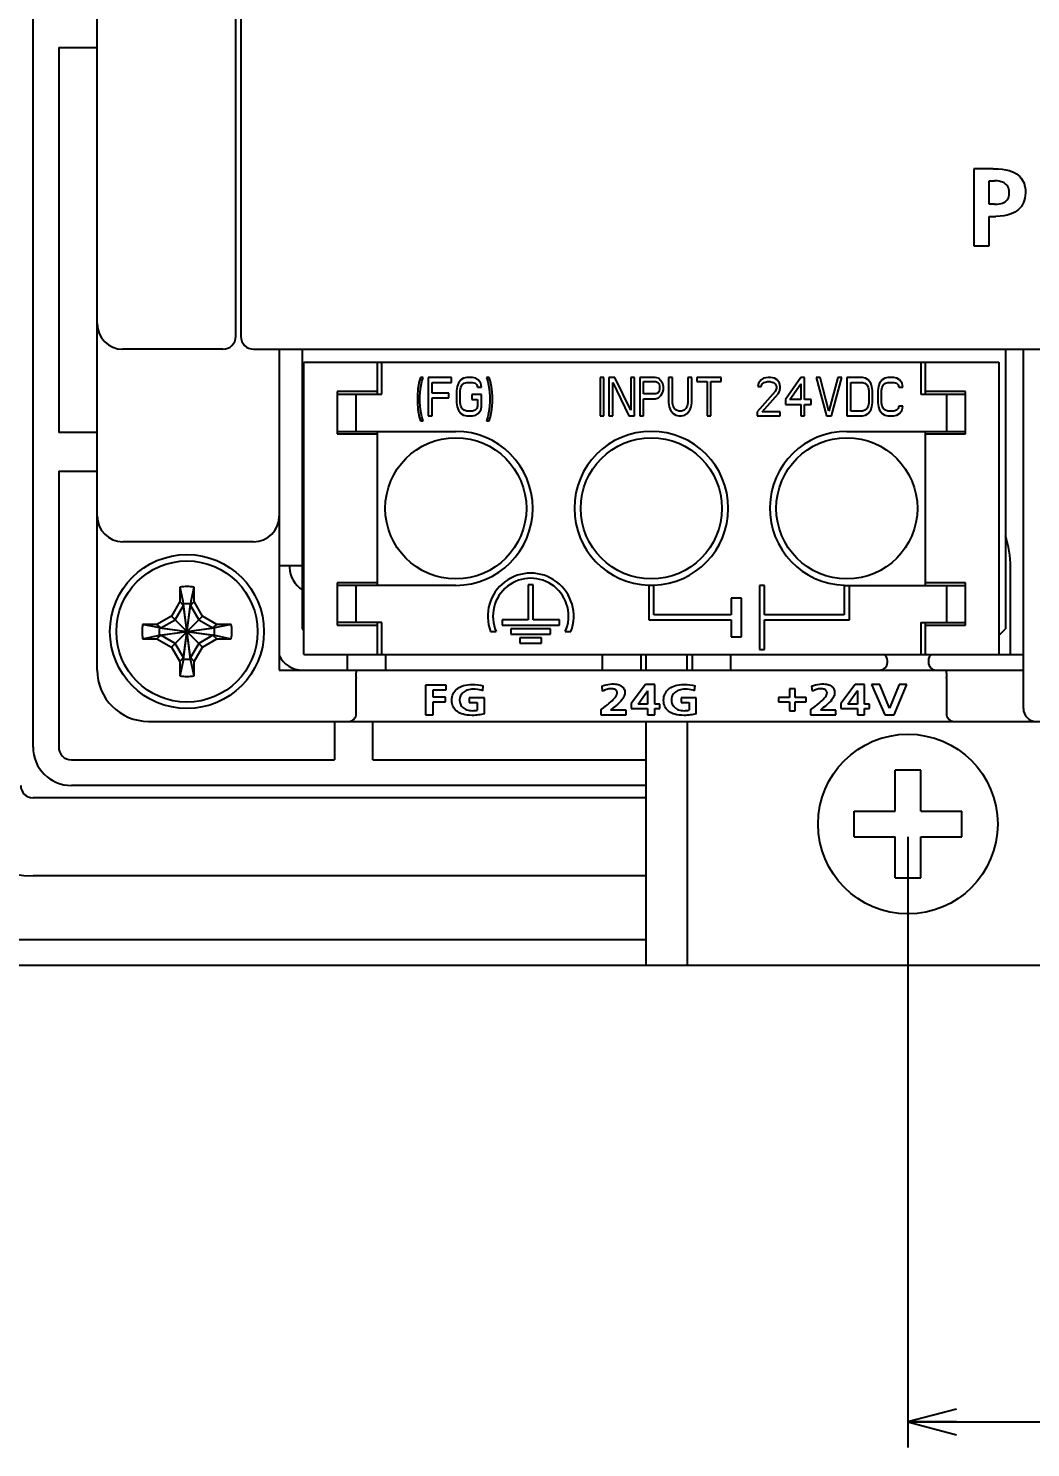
# Model space of a CAD drawing. Extents: x 0 to 563, y 0 to 379.
# Drawn here: x 401.2 to 440.3, y 95.8 to 151.1 of the extents above; entities that cross this region are included whole.
import ezdxf
from ezdxf.enums import TextEntityAlignment as Align

# ---------------------------------------------------------------- set-up
doc = ezdxf.new("R2010")
doc.units = 0
doc.header["$LTSCALE"] = 32.67
doc.layers.get('0').update_dxf_attribs({"linetype": 'CONTINUOUS'})
doc.layers.add('AXIS', color=7, linetype='CONTINUOUS')
doc.layers.add('DIM', color=7, linetype='CONTINUOUS')
doc.styles.get("Standard").update_dxf_attribs({"font": 'txt', "width": 0.8})
doc.dimstyles.get("Standard").update_dxf_attribs({"dimtxt": 2.5, "dimasz": 2.5, "dimexe": 1.25, "dimexo": 0.625, "dimtad": 1, "dimcen": 2.5, "dimazin": 3, "dimtfac": 1, "dimtmove": 0, "dimatfit": 3})

# ---------------------------------------------------------------- blocks, each defined once
blk = doc.blocks.new('_OPEN')
at = {"color": 0, "linetype": 'BYBLOCK'}
for p, q in [((0, 0), (-1, 0.263)), ((-1, -0.263), (0, 0)), ((-1, 0), (0, 0))]:
    blk.add_line(p, q, dxfattribs=at)
blk = doc.blocks.new('*D9')
at = {"layer": 'DIM', "color": 2, "linetype": 'CONTINUOUS'}
for p, q in [((435.518, 119.573), (435.518, 97.777)), ((524.318, 119.573), (524.318, 97.777)), ((435.518, 97.777), (435.518, 95.777)), ((524.318, 97.777), (524.318, 95.777)), ((435.518, 96.777), (479.918, 96.777)), ((524.318, 96.777), (479.918, 96.777))]:
    blk.add_line(p, q, dxfattribs=at)
at = {"layer": 'DIM', "color": 2, "linetype": 'CONTINUOUS', "xscale": 1.9, "yscale": 1.9, "zscale": 1.9, "rotation": 180}
blk.add_blockref('_OPEN', (435.518, 96.777), dxfattribs=at)
at = {"layer": 'DIM', "color": 2, "linetype": 'CONTINUOUS', "xscale": 1.9, "yscale": 1.9, "zscale": 1.9}
blk.add_blockref('_OPEN', (524.318, 96.777), dxfattribs=at)
at = {"layer": 'DIM', "color": 2, "linetype": 'CONTINUOUS', "width": 0.8}
blk.add_text('89', height=4, dxfattribs=at).set_placement((479.918, 97.777), align=Align.CENTER)

msp = doc.modelspace()

# ---------------------------------------------------------------- linework, layer by layer
at = {"color": 7, "linetype": 'CONTINUOUS'}
for p, q in [((401.418, 123.073), (401.418, 245.073)), ((403.918, 126.073), (403.918, 242.073)), ((409.518, 237.573), (409.518, 139.073)), ((409.318, 139.073), (409.318, 153.011)), ((402.418, 150.323), (403.918, 150.323)), ((402.418, 150.323), (402.418, 135.323)), ((438.847, 145.607), (438.086, 145.607)), ((438.086, 145.607), (438.086, 142.605)), ((438.847, 145.607), (439.032, 145.602)), ((439.032, 145.602), (439.195, 145.587)), ((439.195, 145.587), (439.338, 145.563)), ((439.338, 145.563), (439.463, 145.531)), ((439.463, 145.531), (439.571, 145.494)), ((439.571, 145.494), (439.665, 145.452)), ((439.665, 145.452), (439.746, 145.405)), ((438.688, 145.134), (438.899, 145.134)), ((438.688, 144.218), (438.688, 145.134)), ((438.995, 145.13), (438.899, 145.134)), ((439.078, 145.118), (438.995, 145.13)), ((439.15, 145.101), (439.078, 145.118)), ((439.212, 145.079), (439.15, 145.101)), ((439.265, 145.053), (439.212, 145.079)), ((439.311, 145.023), (439.265, 145.053)), ((439.35, 144.989), (439.311, 145.023)), ((439.384, 144.951), (439.35, 144.989)), ((439.412, 144.909), (439.384, 144.951)), ((439.435, 144.862), (439.412, 144.909)), ((439.746, 145.405), (439.817, 145.354)), ((439.817, 145.354), (439.877, 145.3)), ((439.877, 145.3), (439.929, 145.242)), ((439.929, 145.242), (439.974, 145.179)), ((439.974, 145.179), (440.012, 145.111)), ((440.012, 145.111), (440.044, 145.037)), ((440.044, 145.037), (440.069, 144.955)), ((440.069, 144.955), (440.087, 144.865)), ((439.31, 144.32), (439.349, 144.351)), ((439.349, 144.351), (439.383, 144.387)), ((439.383, 144.387), (439.411, 144.426)), ((439.411, 144.426), (439.434, 144.47)), ((439.434, 144.47), (439.451, 144.519)), ((439.452, 144.811), (439.435, 144.862)), ((439.451, 144.519), (439.463, 144.573)), ((439.464, 144.754), (439.452, 144.811)), ((439.463, 144.573), (439.47, 144.632)), ((439.47, 144.693), (439.464, 144.754)), ((439.47, 144.632), (439.47, 144.693)), ((440.052, 144.369), (440.021, 144.284)), ((440.076, 144.463), (440.052, 144.369)), ((440.091, 144.564), (440.076, 144.463)), ((440.087, 144.865), (440.096, 144.767)), ((440.098, 144.666), (440.091, 144.564)), ((440.096, 144.767), (440.098, 144.666)), ((438.899, 144.218), (438.688, 144.218)), ((438.899, 144.218), (438.993, 144.222)), ((438.993, 144.222), (439.076, 144.232)), ((439.076, 144.232), (439.148, 144.247)), ((439.148, 144.247), (439.21, 144.267)), ((439.21, 144.267), (439.264, 144.292)), ((439.393, 143.795), (439.263, 143.769)), ((439.264, 144.292), (439.31, 144.32)), ((439.507, 143.829), (439.393, 143.795)), ((439.606, 143.869), (439.507, 143.829)), ((439.692, 143.914), (439.606, 143.869)), ((439.767, 143.963), (439.692, 143.914)), ((439.832, 144.017), (439.767, 143.963)), ((439.89, 144.076), (439.832, 144.017)), ((439.941, 144.14), (439.89, 144.076)), ((439.984, 144.209), (439.941, 144.14)), ((440.021, 144.284), (439.984, 144.209)), ((438.688, 143.745), (438.941, 143.745)), ((438.688, 142.605), (438.688, 143.745)), ((439.113, 143.751), (438.941, 143.745)), ((439.263, 143.769), (439.113, 143.751)), ((438.086, 142.605), (438.688, 142.605)), ((408.818, 138.573), (404.918, 138.573)), ((410.018, 138.573), (475.618, 138.573)), ((411.018, 138.573), (411.018, 126.073)), ((411.918, 127.673), (411.918, 138.573)), ((439.318, 138.573), (439.318, 127.673)), ((440.018, 124.573), (440.018, 138.573)), ((411.978, 138.073), (439.058, 138.073)), ((411.978, 126.673), (411.978, 138.073)), ((414.848, 136.823), (414.848, 138.073)), ((415.018, 136.823), (415.018, 138.073)), ((436.018, 138.073), (436.018, 136.823)), ((436.188, 138.073), (436.188, 136.823)), ((439.058, 138.073), (439.058, 126.673)), ((416.473, 137.314), (416.423, 137.027)), ((416.523, 137.473), (416.473, 137.314)), ((416.623, 137.473), (416.523, 137.473)), ((416.523, 137.027), (416.573, 137.314)), ((416.573, 137.314), (416.623, 137.473)), ((417.723, 137.473), (416.823, 137.473)), ((416.823, 137.473), (416.823, 135.973)), ((416.973, 137.282), (417.723, 137.282)), ((416.973, 136.867), (416.973, 137.282)), ((417.723, 137.282), (417.723, 137.473)), ((417.998, 137.25), (417.948, 137.122)), ((418.098, 137.378), (417.998, 137.25)), ((418.198, 137.442), (418.098, 137.378)), ((418.098, 137.09), (418.148, 137.186)), ((418.148, 137.186), (418.223, 137.25)), ((418.323, 137.473), (418.198, 137.442)), ((418.223, 137.25), (418.323, 137.282)), ((418.548, 137.473), (418.323, 137.473)), ((418.323, 137.282), (418.548, 137.282)), ((418.673, 137.442), (418.548, 137.473)), ((418.548, 137.282), (418.648, 137.25)), ((418.648, 137.25), (418.723, 137.186)), ((418.773, 137.378), (418.673, 137.442)), ((418.723, 137.186), (418.748, 137.09)), ((418.873, 137.25), (418.773, 137.378)), ((418.898, 137.09), (418.873, 137.25)), ((419.198, 137.473), (419.098, 137.473)), ((419.098, 137.473), (419.148, 137.314)), ((419.148, 137.314), (419.198, 137.027)), ((419.248, 137.314), (419.198, 137.473)), ((419.298, 137.027), (419.248, 137.314)), ((423.668, 137.473), (423.518, 137.473)), ((423.518, 137.473), (423.518, 135.973)), ((423.668, 135.973), (423.668, 137.473)), ((424.093, 137.473), (423.868, 137.473)), ((423.868, 137.473), (423.868, 135.973)), ((424.018, 137.282), (424.643, 135.973)), ((424.018, 135.973), (424.018, 137.282)), ((424.718, 136.197), (424.093, 137.473)), ((424.868, 137.473), (424.718, 137.473)), ((424.718, 137.473), (424.718, 136.197)), ((424.868, 135.973), (424.868, 137.473)), ((425.668, 137.473), (425.068, 137.473)), ((425.068, 137.473), (425.068, 135.973)), ((425.218, 137.314), (425.693, 137.314)), ((425.218, 136.835), (425.218, 137.314)), ((425.793, 137.442), (425.668, 137.473)), ((425.693, 137.314), (425.768, 137.282)), ((425.768, 137.282), (425.818, 137.218)), ((425.893, 137.346), (425.793, 137.442)), ((425.818, 137.218), (425.843, 137.122)), ((425.968, 137.218), (425.893, 137.346)), ((425.993, 137.122), (425.968, 137.218)), ((426.343, 137.473), (426.193, 137.473)), ((426.193, 137.473), (426.193, 136.484)), ((426.343, 136.484), (426.343, 137.473)), ((427.093, 137.473), (426.943, 137.473)), ((426.943, 137.473), (426.943, 136.484)), ((427.093, 136.484), (427.093, 137.473)), ((428.243, 137.473), (427.293, 137.473)), ((427.293, 137.473), (427.293, 137.314)), ((427.293, 137.314), (427.693, 137.314)), ((427.693, 137.314), (427.693, 135.973)), ((427.843, 137.314), (428.243, 137.314)), ((427.843, 135.973), (427.843, 137.314)), ((428.243, 137.314), (428.243, 137.473)), ((429.693, 137.25), (429.668, 137.122)), ((429.793, 137.378), (429.693, 137.25)), ((429.893, 137.442), (429.793, 137.378)), ((429.793, 137.122), (429.843, 137.218)), ((429.843, 137.218), (429.918, 137.282)), ((430.068, 137.473), (429.893, 137.442)), ((429.918, 137.282), (430.043, 137.314)), ((430.043, 137.314), (430.143, 137.314)), ((430.168, 137.473), (430.068, 137.473)), ((430.143, 137.314), (430.268, 137.282)), ((430.318, 137.442), (430.168, 137.473)), ((430.268, 137.282), (430.343, 137.218)), ((430.418, 137.378), (430.318, 137.442)), ((430.343, 137.218), (430.393, 137.122)), ((430.518, 137.25), (430.418, 137.378)), ((430.543, 137.122), (430.518, 137.25)), ((431.343, 137.473), (430.743, 136.612)), ((430.918, 136.612), (431.343, 137.218)), ((431.493, 137.473), (431.343, 137.473)), ((431.343, 137.218), (431.343, 136.612)), ((431.493, 136.612), (431.493, 137.473)), ((432.093, 137.473), (431.943, 137.473)), ((431.943, 137.473), (432.343, 135.973)), ((432.443, 136.165), (432.093, 137.473)), ((432.793, 137.473), (432.443, 136.165)), ((432.543, 135.973), (432.943, 137.473)), ((432.943, 137.473), (432.793, 137.473)), ((433.743, 137.473), (433.143, 137.473)), ((433.143, 137.473), (433.143, 135.973)), ((433.293, 137.282), (433.743, 137.282)), ((433.293, 136.165), (433.293, 137.282)), ((433.868, 137.442), (433.743, 137.473)), ((433.743, 137.282), (433.843, 137.25)), ((433.843, 137.25), (433.918, 137.186)), ((433.968, 137.378), (433.868, 137.442)), ((433.918, 137.186), (433.968, 137.09)), ((434.068, 137.25), (433.968, 137.378)), ((434.118, 137.122), (434.068, 137.25)), ((434.418, 137.25), (434.368, 137.122)), ((434.518, 137.378), (434.418, 137.25)), ((434.618, 137.442), (434.518, 137.378)), ((434.518, 137.09), (434.568, 137.186)), ((434.568, 137.186), (434.643, 137.25)), ((434.743, 137.473), (434.618, 137.442)), ((434.643, 137.25), (434.743, 137.282)), ((434.968, 137.473), (434.743, 137.473)), ((434.743, 137.282), (434.968, 137.282)), ((435.093, 137.442), (434.968, 137.473)), ((434.968, 137.282), (435.068, 137.25)), ((435.068, 137.25), (435.143, 137.186)), ((435.193, 137.378), (435.093, 137.442)), ((435.143, 137.186), (435.168, 137.09)), ((435.293, 137.25), (435.193, 137.378)), ((435.318, 137.09), (435.293, 137.25)), ((414.848, 136.923), (413.278, 136.923)), ((413.278, 136.923), (413.278, 135.273)), ((413.278, 136.823), (415.018, 136.823)), ((414.018, 135.373), (414.018, 136.823)), ((416.423, 137.027), (416.398, 136.739)), ((416.398, 136.739), (416.398, 136.516)), ((416.498, 136.739), (416.523, 137.027)), ((416.498, 136.516), (416.498, 136.739)), ((417.623, 136.867), (416.973, 136.867)), ((416.973, 136.676), (417.623, 136.676)), ((416.973, 135.973), (416.973, 136.676)), ((417.623, 136.676), (417.623, 136.867)), ((417.948, 137.122), (417.923, 136.963)), ((417.923, 136.963), (417.923, 136.484)), ((418.073, 136.963), (418.098, 137.09)), ((418.073, 136.484), (418.073, 136.963)), ((418.898, 136.803), (418.523, 136.803)), ((418.523, 136.803), (418.523, 136.612)), ((418.523, 136.612), (418.748, 136.612)), ((418.748, 137.09), (418.898, 137.09)), ((418.748, 136.612), (418.748, 136.356)), ((418.898, 136.324), (418.898, 136.803)), ((419.198, 137.027), (419.223, 136.739)), ((419.223, 136.739), (419.223, 136.516)), ((419.323, 136.739), (419.298, 137.027)), ((419.323, 136.516), (419.323, 136.739)), ((425.693, 136.835), (425.218, 136.835)), ((425.218, 136.644), (425.668, 136.644)), ((425.218, 135.973), (425.218, 136.644)), ((425.668, 136.644), (425.793, 136.676)), ((425.768, 136.867), (425.693, 136.835)), ((425.818, 136.931), (425.768, 136.867)), ((425.793, 136.676), (425.893, 136.771)), ((425.843, 137.027), (425.818, 136.931)), ((425.843, 137.122), (425.843, 137.027)), ((425.893, 136.771), (425.968, 136.899)), ((425.968, 136.899), (425.993, 136.995)), ((425.993, 136.995), (425.993, 137.122)), ((430.343, 136.931), (429.643, 136.133)), ((429.668, 137.122), (429.793, 137.122)), ((429.843, 136.133), (430.468, 136.835)), ((430.393, 137.059), (430.343, 136.931)), ((430.393, 137.122), (430.393, 137.059)), ((430.468, 136.835), (430.518, 136.931)), ((430.518, 136.931), (430.543, 137.059)), ((430.543, 137.059), (430.543, 137.122)), ((430.743, 136.612), (430.743, 136.42)), ((431.343, 136.612), (430.918, 136.612)), ((431.743, 136.612), (431.493, 136.612)), ((431.743, 136.42), (431.743, 136.612)), ((433.968, 137.09), (433.993, 136.963)), ((433.993, 136.963), (433.993, 136.484)), ((434.143, 136.963), (434.118, 137.122)), ((434.143, 136.484), (434.143, 136.963)), ((434.368, 137.122), (434.343, 136.963)), ((434.343, 136.963), (434.343, 136.484)), ((434.493, 136.963), (434.518, 137.09)), ((434.493, 136.484), (434.493, 136.963)), ((435.168, 137.09), (435.318, 137.09)), ((436.018, 136.823), (437.758, 136.823)), ((437.758, 136.923), (436.188, 136.923)), ((437.018, 136.823), (437.018, 135.373)), ((437.758, 135.273), (437.758, 136.923)), ((416.398, 136.516), (416.423, 136.229)), ((416.423, 136.229), (416.473, 135.942)), ((416.523, 136.229), (416.498, 136.516)), ((416.573, 135.942), (416.523, 136.229)), ((417.923, 136.484), (417.948, 136.324)), ((417.948, 136.324), (417.998, 136.197)), ((417.998, 136.197), (418.098, 136.069)), ((418.098, 136.356), (418.073, 136.484)), ((418.148, 136.261), (418.098, 136.356)), ((418.098, 136.069), (418.198, 136.005)), ((418.223, 136.197), (418.148, 136.261)), ((418.323, 136.165), (418.223, 136.197)), ((418.548, 136.165), (418.323, 136.165)), ((418.648, 136.197), (418.548, 136.165)), ((418.723, 136.261), (418.648, 136.197)), ((418.673, 136.005), (418.773, 136.069)), ((418.748, 136.356), (418.723, 136.261)), ((418.773, 136.069), (418.873, 136.197)), ((418.873, 136.197), (418.898, 136.324)), ((419.198, 136.229), (419.148, 135.942)), ((419.223, 136.516), (419.198, 136.229)), ((419.248, 135.942), (419.298, 136.229)), ((419.298, 136.229), (419.323, 136.516)), ((426.193, 136.484), (426.218, 136.324)), ((426.218, 136.324), (426.268, 136.197)), ((426.268, 136.197), (426.368, 136.069)), ((426.368, 136.356), (426.343, 136.484)), ((426.418, 136.261), (426.368, 136.356)), ((426.368, 136.069), (426.468, 136.005)), ((426.493, 136.197), (426.418, 136.261)), ((426.593, 136.165), (426.493, 136.197)), ((426.693, 136.165), (426.593, 136.165)), ((426.793, 136.197), (426.693, 136.165)), ((426.868, 136.261), (426.793, 136.197)), ((426.818, 136.005), (426.918, 136.069)), ((426.918, 136.356), (426.868, 136.261)), ((426.943, 136.484), (426.918, 136.356)), ((426.918, 136.069), (427.018, 136.197)), ((427.018, 136.197), (427.068, 136.324)), ((427.068, 136.324), (427.093, 136.484)), ((429.643, 136.133), (429.643, 135.973)), ((430.543, 136.133), (429.843, 136.133)), ((430.543, 135.973), (430.543, 136.133)), ((430.743, 136.42), (431.343, 136.42)), ((431.343, 136.42), (431.343, 135.973)), ((431.493, 136.42), (431.743, 136.42)), ((431.493, 135.973), (431.493, 136.42)), ((433.743, 136.165), (433.293, 136.165)), ((433.843, 136.197), (433.743, 136.165)), ((433.918, 136.261), (433.843, 136.197)), ((433.868, 136.005), (433.968, 136.069)), ((433.968, 136.356), (433.918, 136.261)), ((433.993, 136.484), (433.968, 136.356)), ((433.968, 136.069), (434.068, 136.197)), ((434.068, 136.197), (434.118, 136.324)), ((434.118, 136.324), (434.143, 136.484)), ((434.343, 136.484), (434.368, 136.324)), ((434.368, 136.324), (434.418, 136.197)), ((434.418, 136.197), (434.518, 136.069)), ((434.518, 136.356), (434.493, 136.484)), ((434.568, 136.261), (434.518, 136.356)), ((434.518, 136.069), (434.618, 136.005)), ((434.643, 136.197), (434.568, 136.261)), ((434.743, 136.165), (434.643, 136.197)), ((434.968, 136.165), (434.743, 136.165)), ((435.068, 136.197), (434.968, 136.165)), ((435.143, 136.261), (435.068, 136.197)), ((435.093, 136.005), (435.193, 136.069)), ((435.168, 136.356), (435.143, 136.261)), ((435.318, 136.356), (435.168, 136.356)), ((435.193, 136.069), (435.293, 136.197)), ((435.293, 136.197), (435.318, 136.356)), ((416.473, 135.942), (416.523, 135.782)), ((416.523, 135.782), (416.623, 135.782)), ((416.623, 135.782), (416.573, 135.942)), ((416.823, 135.973), (416.973, 135.973)), ((418.198, 136.005), (418.323, 135.973)), ((418.323, 135.973), (418.548, 135.973)), ((418.548, 135.973), (418.673, 136.005)), ((419.148, 135.942), (419.098, 135.782)), ((419.098, 135.782), (419.198, 135.782)), ((419.198, 135.782), (419.248, 135.942)), ((423.518, 135.973), (423.668, 135.973)), ((423.868, 135.973), (424.018, 135.973)), ((424.643, 135.973), (424.868, 135.973)), ((425.068, 135.973), (425.218, 135.973)), ((426.468, 136.005), (426.593, 135.973)), ((426.593, 135.973), (426.693, 135.973)), ((426.693, 135.973), (426.818, 136.005)), ((427.693, 135.973), (427.843, 135.973)), ((429.643, 135.973), (430.543, 135.973)), ((431.343, 135.973), (431.493, 135.973)), ((432.343, 135.973), (432.543, 135.973)), ((433.143, 135.973), (433.743, 135.973)), ((433.743, 135.973), (433.868, 136.005)), ((434.618, 136.005), (434.743, 135.973)), ((434.743, 135.973), (434.968, 135.973)), ((434.968, 135.973), (435.093, 136.005)), ((403.918, 135.323), (402.418, 135.323)), ((413.278, 135.373), (417.898, 135.373)), ((413.278, 135.273), (414.848, 135.273)), ((414.848, 129.373), (414.848, 135.373)), ((433.138, 135.373), (437.758, 135.373)), ((436.188, 135.373), (436.188, 129.373)), ((436.188, 135.273), (437.758, 135.273)), ((402.418, 133.823), (403.918, 133.823)), ((402.418, 133.823), (402.418, 123.073)), ((410.018, 131.073), (404.918, 131.073)), ((411.018, 130.143), (411.918, 130.143)), ((411.418, 130.143), (411.418, 130.073)), ((439.518, 126.673), (439.518, 130.073)), ((414.848, 129.473), (413.278, 129.473)), ((413.278, 129.473), (413.278, 127.823)), ((437.758, 129.473), (436.188, 129.473)), ((437.758, 127.823), (437.758, 129.473)), ((407.138, 129.301), (407.278, 128.644)), ((407.138, 129.301), (407.138, 128.741)), ((407.558, 128.644), (407.698, 129.301)), ((407.698, 128.741), (407.698, 129.301)), ((417.898, 129.373), (413.278, 129.373)), ((414.018, 127.923), (414.018, 129.373)), ((425.618, 129.373), (425.418, 129.373)), ((425.418, 129.373), (425.418, 128.023)), ((425.618, 128.223), (425.618, 129.373)), ((429.028, 128.873), (428.628, 128.873)), ((428.628, 128.873), (428.628, 128.223)), ((429.028, 127.373), (429.028, 128.873)), ((429.928, 129.373), (429.728, 129.373)), ((429.728, 129.373), (429.728, 126.873)), ((429.928, 128.223), (429.928, 129.373)), ((433.038, 129.373), (437.758, 129.373)), ((433.038, 129.373), (433.038, 128.223)), ((433.238, 128.023), (433.238, 129.373)), ((437.018, 129.373), (437.018, 127.923)), ((407.138, 128.741), (406.813, 128.178)), ((406.958, 128.034), (407.278, 128.588)), ((407.278, 128.588), (407.138, 128.741)), ((407.558, 126.503), (407.278, 128.644)), ((407.278, 128.588), (407.278, 128.644)), ((407.278, 126.503), (407.558, 128.644)), ((407.558, 126.559), (407.278, 128.588)), ((407.278, 126.559), (407.558, 128.588)), ((407.558, 128.588), (407.698, 128.741)), ((407.558, 128.644), (407.558, 128.588)), ((407.558, 128.588), (407.878, 128.034)), ((408.023, 128.178), (407.698, 128.741)), ((406.25, 127.853), (405.69, 127.853)), ((406.347, 127.713), (405.69, 127.853)), ((406.813, 128.178), (406.25, 127.853)), ((406.403, 127.713), (406.25, 127.853)), ((406.403, 127.713), (406.958, 128.034)), ((406.813, 128.178), (408.023, 126.969)), ((406.813, 126.969), (408.023, 128.178)), ((407.878, 128.034), (408.433, 127.713)), ((408.585, 127.853), (408.023, 128.178)), ((408.433, 127.713), (408.585, 127.853)), ((409.145, 127.853), (408.489, 127.713)), ((409.145, 127.853), (408.585, 127.853)), ((415.018, 127.923), (413.278, 127.923)), ((413.278, 127.823), (414.848, 127.823)), ((414.848, 126.673), (414.848, 127.923)), ((415.018, 126.673), (415.018, 127.923)), ((425.418, 128.023), (428.628, 128.023)), ((428.628, 128.223), (425.618, 128.223)), ((428.628, 128.023), (428.628, 127.373)), ((433.038, 128.223), (429.928, 128.223)), ((429.928, 128.023), (433.238, 128.023)), ((429.928, 126.873), (429.928, 128.023)), ((436.018, 127.923), (437.758, 127.923)), ((436.018, 127.923), (436.018, 126.673)), ((436.188, 127.923), (436.188, 126.673)), ((436.188, 127.823), (437.758, 127.823)), ((405.69, 127.293), (406.347, 127.433)), ((405.69, 127.293), (406.25, 127.293)), ((406.403, 127.433), (406.25, 127.293)), ((406.25, 127.293), (406.813, 126.969)), ((406.347, 127.433), (408.489, 127.713)), ((406.347, 127.713), (406.403, 127.713)), ((406.347, 127.713), (408.489, 127.433)), ((406.403, 127.433), (406.347, 127.433)), ((406.403, 127.433), (408.433, 127.713)), ((406.403, 127.713), (408.433, 127.433)), ((406.958, 127.113), (406.403, 127.433)), ((408.433, 127.433), (407.878, 127.113)), ((408.023, 126.969), (408.585, 127.293)), ((408.433, 127.713), (408.489, 127.713)), ((408.489, 127.433), (408.433, 127.433)), ((408.433, 127.433), (408.585, 127.293)), ((408.489, 127.433), (409.145, 127.293)), ((408.585, 127.293), (409.145, 127.293)), ((411.918, 127.673), (411.978, 127.613)), ((428.628, 127.373), (429.028, 127.373)), ((439.058, 127.413), (439.318, 127.673)), ((406.813, 126.969), (407.138, 126.406)), ((407.278, 126.559), (406.958, 127.113)), ((407.878, 127.113), (407.558, 126.559)), ((407.698, 126.406), (408.023, 126.969)), ((411.978, 126.673), (439.058, 126.673)), ((423.618, 126.073), (423.618, 126.673)), ((425.118, 126.073), (425.118, 126.673)), ((425.318, 126.073), (425.318, 126.673)), ((426.918, 126.073), (426.918, 126.673)), ((427.118, 126.073), (427.118, 126.673)), ((428.618, 126.073), (428.618, 126.673)), ((429.728, 126.873), (429.928, 126.873)), ((439.518, 126.673), (440.018, 126.673)), ((407.278, 126.559), (407.138, 126.406)), ((407.278, 126.503), (407.138, 125.846)), ((407.138, 126.406), (407.138, 125.846)), ((407.278, 126.503), (407.278, 126.559)), ((407.558, 126.559), (407.698, 126.406)), ((407.558, 126.559), (407.558, 126.503)), ((407.698, 125.846), (407.558, 126.503)), ((407.698, 125.846), (407.698, 126.406)), ((434.718, 126.373), (434.718, 126.436)), ((436.318, 126.436), (436.318, 126.373)), ((411.018, 126.073), (440.018, 126.073)), ((414.002, 125.913), (414.001, 125.89)), ((414.001, 125.89), (414.001, 125.866)), ((414.001, 125.866), (414.001, 125.843)), ((414.001, 125.843), (414.003, 125.819)), ((414.004, 125.937), (414.002, 125.913)), ((414.003, 125.819), (414.006, 125.796)), ((414.007, 125.959), (414.004, 125.937)), ((414.006, 125.796), (414.009, 125.774)), ((414.01, 125.981), (414.007, 125.959)), ((414.009, 125.774), (414.012, 125.753)), ((414.013, 126.001), (414.01, 125.981)), ((414.016, 125.714), (414.012, 125.753)), ((414.015, 126.019), (414.013, 126.001)), ((414.017, 126.034), (414.015, 126.019)), ((414.018, 125.673), (414.016, 125.714)), ((414.018, 126.047), (414.017, 126.034)), ((414.018, 126.047), (414.018, 126.073)), ((414.018, 124.373), (414.018, 125.673)), ((423.903, 125.524), (423.982, 125.529)), ((423.982, 125.529), (424.054, 125.53)), ((424.054, 125.53), (424.118, 125.526)), ((424.118, 125.526), (424.174, 125.518)), ((431.997, 125.513), (432.079, 125.524)), ((432.079, 125.524), (432.158, 125.53)), ((432.158, 125.53), (432.23, 125.53)), ((432.23, 125.53), (432.294, 125.526)), ((432.294, 125.526), (432.35, 125.518)), ((437.018, 126.073), (437.018, 126.047)), ((437.018, 126.034), (437.018, 126.047)), ((437.02, 126.019), (437.018, 126.034)), ((437.019, 125.714), (437.018, 125.673)), ((437.018, 125.673), (437.018, 124.373)), ((437.024, 125.753), (437.019, 125.714)), ((437.023, 126.001), (437.02, 126.019)), ((437.026, 125.981), (437.023, 126.001)), ((437.024, 125.753), (437.027, 125.774)), ((437.029, 125.959), (437.026, 125.981)), ((437.027, 125.774), (437.03, 125.796)), ((437.031, 125.937), (437.029, 125.959)), ((437.03, 125.796), (437.032, 125.819)), ((437.034, 125.913), (437.031, 125.937)), ((437.032, 125.819), (437.034, 125.843)), ((437.035, 125.89), (437.034, 125.913)), ((437.034, 125.843), (437.035, 125.866)), ((437.035, 125.866), (437.035, 125.89)), ((417.526, 125.488), (416.718, 125.488)), ((416.718, 125.488), (416.718, 124.325)), ((417.009, 125.305), (417.526, 125.305)), ((417.009, 125.018), (417.009, 125.305)), ((417.501, 125.018), (417.009, 125.018)), ((417.501, 124.835), (417.501, 125.018)), ((417.526, 125.305), (417.526, 125.488)), ((417.746, 124.961), (417.756, 125.028)), ((417.756, 125.028), (417.773, 125.091)), ((417.773, 125.091), (417.796, 125.148)), ((417.796, 125.148), (417.823, 125.2)), ((417.823, 125.2), (417.854, 125.245)), ((417.854, 125.245), (417.889, 125.287)), ((417.889, 125.287), (417.928, 125.324)), ((417.928, 125.324), (417.972, 125.359)), ((417.972, 125.359), (418.022, 125.391)), ((418.022, 125.391), (418.076, 125.419)), ((418.052, 124.978), (418.047, 124.931)), ((418.063, 125.025), (418.052, 124.978)), ((418.08, 125.068), (418.063, 125.025)), ((418.076, 125.419), (418.135, 125.444)), ((418.1, 125.107), (418.08, 125.068)), ((418.124, 125.143), (418.1, 125.107)), ((418.151, 125.175), (418.124, 125.143)), ((418.135, 125.444), (418.2, 125.465)), ((418.182, 125.204), (418.151, 125.175)), ((418.217, 125.23), (418.182, 125.204)), ((418.2, 125.465), (418.271, 125.483)), ((418.256, 125.254), (418.217, 125.23)), ((418.299, 125.275), (418.256, 125.254)), ((418.271, 125.483), (418.351, 125.496)), ((418.346, 125.292), (418.299, 125.275)), ((418.397, 125.306), (418.346, 125.292)), ((418.351, 125.496), (418.44, 125.505)), ((418.452, 125.317), (418.397, 125.306)), ((419.01, 124.992), (418.423, 124.992)), ((418.423, 124.992), (418.423, 124.808)), ((418.44, 125.505), (418.54, 125.508)), ((418.514, 125.323), (418.452, 125.317)), ((418.582, 125.325), (418.514, 125.323)), ((418.54, 125.508), (418.656, 125.505)), ((418.658, 125.322), (418.582, 125.325)), ((418.656, 125.505), (418.766, 125.496)), ((418.738, 125.313), (418.658, 125.322)), ((418.817, 125.3), (418.738, 125.313)), ((418.766, 125.496), (418.869, 125.48)), ((418.888, 125.283), (418.817, 125.3)), ((418.869, 125.48), (418.967, 125.46)), ((418.948, 125.263), (418.888, 125.283)), ((418.948, 125.263), (418.967, 125.46)), ((419.01, 124.365), (419.01, 124.992)), ((423.584, 125.446), (423.659, 125.473)), ((423.584, 125.446), (423.607, 125.249)), ((423.649, 125.269), (423.607, 125.249)), ((423.692, 125.288), (423.649, 125.269)), ((423.659, 125.473), (423.739, 125.495)), ((423.735, 125.305), (423.692, 125.288)), ((423.778, 125.319), (423.735, 125.305)), ((423.739, 125.495), (423.821, 125.513)), ((423.821, 125.329), (423.778, 125.319)), ((423.821, 125.513), (423.903, 125.524)), ((423.864, 125.337), (423.821, 125.329)), ((423.906, 125.342), (423.864, 125.337)), ((423.949, 125.344), (423.906, 125.342)), ((423.986, 125.342), (423.949, 125.344)), ((424.02, 125.338), (423.986, 125.342)), ((424.051, 125.331), (424.02, 125.338)), ((424.079, 125.322), (424.051, 125.331)), ((424.073, 124.96), (424.105, 124.999)), ((424.103, 125.311), (424.079, 125.322)), ((424.124, 125.299), (424.103, 125.311)), ((424.105, 124.999), (424.131, 125.034)), ((424.142, 125.285), (424.124, 125.299)), ((424.131, 125.034), (424.153, 125.068)), ((424.157, 125.271), (424.142, 125.285)), ((424.153, 125.068), (424.169, 125.099)), ((424.169, 125.256), (424.157, 125.271)), ((424.178, 125.239), (424.169, 125.256)), ((424.169, 125.099), (424.18, 125.128)), ((424.174, 125.518), (424.224, 125.506)), ((424.185, 125.22), (424.178, 125.239)), ((424.18, 125.128), (424.187, 125.154)), ((424.189, 125.2), (424.185, 125.22)), ((424.187, 125.154), (424.19, 125.178)), ((424.19, 125.178), (424.189, 125.2)), ((424.224, 125.506), (424.267, 125.493)), ((424.267, 125.493), (424.306, 125.476)), ((424.306, 125.476), (424.341, 125.457)), ((424.341, 125.457), (424.371, 125.436)), ((424.371, 125.436), (424.398, 125.413)), ((424.417, 124.974), (424.381, 124.921)), ((424.398, 125.413), (424.42, 125.388)), ((424.445, 125.022), (424.417, 124.974)), ((424.42, 125.388), (424.44, 125.361)), ((424.44, 125.361), (424.457, 125.33)), ((424.464, 125.067), (424.445, 125.022)), ((424.457, 125.33), (424.47, 125.297)), ((424.477, 125.108), (424.464, 125.067)), ((424.47, 125.297), (424.48, 125.26)), ((424.484, 125.147), (424.477, 125.108)), ((424.48, 125.26), (424.485, 125.222)), ((424.487, 125.184), (424.484, 125.147)), ((424.485, 125.222), (424.487, 125.184)), ((425.287, 125.51), (424.734, 124.764)), ((425.001, 124.749), (425.367, 125.262)), ((425.655, 125.51), (425.287, 125.51)), ((425.367, 125.262), (425.372, 125.262)), ((425.372, 125.262), (425.372, 124.749)), ((425.655, 124.749), (425.655, 125.51)), ((426.001, 124.961), (426.012, 125.028)), ((426.012, 125.028), (426.029, 125.091)), ((426.029, 125.091), (426.051, 125.148)), ((426.051, 125.148), (426.078, 125.2)), ((426.078, 125.2), (426.11, 125.245)), ((426.11, 125.245), (426.145, 125.287)), ((426.145, 125.287), (426.184, 125.324)), ((426.184, 125.324), (426.228, 125.359)), ((426.228, 125.359), (426.277, 125.391)), ((426.277, 125.391), (426.331, 125.419)), ((426.308, 124.978), (426.302, 124.931)), ((426.319, 125.025), (426.308, 124.978)), ((426.335, 125.068), (426.319, 125.025)), ((426.331, 125.419), (426.39, 125.444)), ((426.356, 125.107), (426.335, 125.068)), ((426.38, 125.143), (426.356, 125.107)), ((426.407, 125.175), (426.38, 125.143)), ((426.39, 125.444), (426.455, 125.465)), ((426.438, 125.204), (426.407, 125.175)), ((426.473, 125.23), (426.438, 125.204)), ((426.455, 125.465), (426.527, 125.483)), ((426.512, 125.254), (426.473, 125.23)), ((426.554, 125.275), (426.512, 125.254)), ((426.527, 125.483), (426.606, 125.496)), ((426.601, 125.292), (426.554, 125.275)), ((426.652, 125.306), (426.601, 125.292)), ((426.606, 125.496), (426.695, 125.505)), ((426.708, 125.317), (426.652, 125.306)), ((427.266, 124.992), (426.679, 124.992)), ((426.679, 124.992), (426.679, 124.808)), ((426.695, 125.505), (426.795, 125.508)), ((426.769, 125.323), (426.708, 125.317)), ((426.838, 125.325), (426.769, 125.323)), ((426.795, 125.508), (426.911, 125.505)), ((426.914, 125.322), (426.838, 125.325)), ((426.911, 125.505), (427.021, 125.496)), ((426.994, 125.313), (426.914, 125.322)), ((427.072, 125.3), (426.994, 125.313)), ((427.021, 125.496), (427.125, 125.48)), ((427.144, 125.283), (427.072, 125.3)), ((427.125, 125.48), (427.222, 125.46)), ((427.203, 125.263), (427.144, 125.283)), ((427.203, 125.263), (427.222, 125.46)), ((427.266, 124.365), (427.266, 124.992)), ((430.899, 125.006), (430.472, 125.006)), ((430.472, 125.006), (430.472, 124.83)), ((431.12, 125.347), (430.899, 125.347)), ((430.899, 125.347), (430.899, 125.006)), ((431.12, 125.006), (431.12, 125.347)), ((431.548, 125.006), (431.12, 125.006)), ((431.548, 124.83), (431.548, 125.006)), ((431.761, 125.446), (431.836, 125.473)), ((431.761, 125.446), (431.784, 125.249)), ((431.825, 125.269), (431.784, 125.249)), ((431.868, 125.288), (431.825, 125.269)), ((431.836, 125.473), (431.916, 125.496)), ((431.911, 125.305), (431.868, 125.288)), ((431.955, 125.319), (431.911, 125.305)), ((431.916, 125.496), (431.997, 125.513)), ((431.998, 125.33), (431.955, 125.319)), ((432.04, 125.337), (431.998, 125.33)), ((432.083, 125.342), (432.04, 125.337)), ((432.125, 125.344), (432.083, 125.342)), ((432.162, 125.342), (432.125, 125.344)), ((432.196, 125.338), (432.162, 125.342)), ((432.227, 125.331), (432.196, 125.338)), ((432.255, 125.322), (432.227, 125.331)), ((432.248, 124.96), (432.28, 124.998)), ((432.28, 125.311), (432.255, 125.322)), ((432.301, 125.299), (432.28, 125.311)), ((432.28, 124.998), (432.307, 125.034)), ((432.319, 125.285), (432.301, 125.299)), ((432.307, 125.034), (432.328, 125.068)), ((432.333, 125.271), (432.319, 125.285)), ((432.328, 125.068), (432.345, 125.099)), ((432.346, 125.255), (432.333, 125.271)), ((432.345, 125.099), (432.356, 125.127)), ((432.355, 125.239), (432.346, 125.255)), ((432.35, 125.518), (432.4, 125.507)), ((432.362, 125.22), (432.355, 125.239)), ((432.356, 125.127), (432.363, 125.154)), ((432.366, 125.2), (432.362, 125.22)), ((432.363, 125.154), (432.366, 125.178)), ((432.366, 125.178), (432.366, 125.2)), ((432.4, 125.507), (432.443, 125.493)), ((432.443, 125.493), (432.482, 125.477)), ((432.482, 125.477), (432.517, 125.458)), ((432.517, 125.458), (432.548, 125.437)), ((432.548, 125.437), (432.574, 125.414)), ((432.594, 124.974), (432.557, 124.922)), ((432.574, 125.414), (432.597, 125.388)), ((432.621, 125.023), (432.594, 124.974)), ((432.597, 125.388), (432.617, 125.361)), ((432.617, 125.361), (432.633, 125.331)), ((432.641, 125.067), (432.621, 125.023)), ((432.633, 125.331), (432.647, 125.297)), ((432.654, 125.109), (432.641, 125.067)), ((432.647, 125.297), (432.656, 125.261)), ((432.661, 125.148), (432.654, 125.109)), ((432.656, 125.261), (432.662, 125.222)), ((432.663, 125.185), (432.661, 125.148)), ((432.662, 125.222), (432.663, 125.185)), ((433.464, 125.51), (432.91, 124.764)), ((433.177, 124.749), (433.544, 125.263)), ((433.832, 125.51), (433.464, 125.51)), ((433.544, 125.263), (433.548, 125.263)), ((433.548, 125.263), (433.548, 124.749)), ((433.832, 124.749), (433.832, 125.51)), ((434.423, 125.51), (434.106, 125.51)), ((434.106, 125.51), (434.614, 124.327)), ((434.803, 124.581), (434.423, 125.51)), ((435.182, 125.51), (434.807, 124.581)), ((434.978, 124.327), (435.476, 125.51)), ((435.476, 125.51), (435.182, 125.51)), ((417.009, 124.835), (417.501, 124.835)), ((417.009, 124.325), (417.009, 124.835)), ((417.742, 124.893), (417.746, 124.961)), ((417.745, 124.826), (417.742, 124.893)), ((417.754, 124.762), (417.745, 124.826)), ((417.77, 124.703), (417.754, 124.762)), ((417.791, 124.65), (417.77, 124.703)), ((417.815, 124.604), (417.791, 124.65)), ((417.844, 124.562), (417.815, 124.604)), ((417.877, 124.523), (417.844, 124.562)), ((417.915, 124.487), (417.877, 124.523)), ((417.958, 124.453), (417.915, 124.487)), ((418.006, 124.423), (417.958, 124.453)), ((418.06, 124.395), (418.006, 124.423)), ((418.047, 124.931), (418.046, 124.883)), ((418.046, 124.883), (418.051, 124.835)), ((418.051, 124.835), (418.062, 124.788)), ((418.062, 124.788), (418.077, 124.745)), ((418.077, 124.745), (418.096, 124.705)), ((418.096, 124.705), (418.12, 124.669)), ((418.12, 124.669), (418.146, 124.637)), ((418.146, 124.637), (418.176, 124.607)), ((418.176, 124.607), (418.209, 124.581)), ((418.209, 124.581), (418.245, 124.558)), ((418.245, 124.558), (418.285, 124.538)), ((418.285, 124.538), (418.328, 124.521)), ((418.328, 124.521), (418.374, 124.508)), ((418.374, 124.508), (418.425, 124.497)), ((418.423, 124.808), (418.731, 124.808)), ((418.425, 124.497), (418.48, 124.491)), ((418.48, 124.491), (418.54, 124.488)), ((418.54, 124.488), (418.594, 124.49)), ((418.594, 124.49), (418.644, 124.493)), ((418.644, 124.493), (418.69, 124.498)), ((418.69, 124.498), (418.731, 124.506)), ((418.731, 124.808), (418.731, 124.506)), ((423.551, 124.525), (423.649, 124.599)), ((423.551, 124.525), (423.551, 124.327)), ((423.649, 124.599), (423.737, 124.664)), ((423.737, 124.664), (423.813, 124.723)), ((423.813, 124.723), (423.88, 124.778)), ((423.88, 124.778), (423.939, 124.828)), ((424.033, 124.594), (423.93, 124.514)), ((424.533, 124.514), (423.93, 124.514)), ((423.939, 124.828), (423.99, 124.875)), ((423.99, 124.875), (424.034, 124.919)), ((424.126, 124.669), (424.033, 124.594)), ((424.034, 124.919), (424.073, 124.96)), ((424.207, 124.738), (424.126, 124.669)), ((424.277, 124.804), (424.207, 124.738)), ((424.334, 124.865), (424.277, 124.804)), ((424.381, 124.921), (424.334, 124.865)), ((424.533, 124.327), (424.533, 124.514)), ((424.734, 124.764), (424.734, 124.572)), ((424.734, 124.572), (425.372, 124.572)), ((425.372, 124.749), (425.001, 124.749)), ((425.372, 124.572), (425.372, 124.327)), ((425.844, 124.749), (425.655, 124.749)), ((425.655, 124.572), (425.844, 124.572)), ((425.655, 124.327), (425.655, 124.572)), ((425.844, 124.572), (425.844, 124.749)), ((425.998, 124.893), (426.001, 124.961)), ((426, 124.826), (425.998, 124.893)), ((426.01, 124.762), (426, 124.826)), ((426.026, 124.703), (426.01, 124.762)), ((426.046, 124.65), (426.026, 124.703)), ((426.071, 124.604), (426.046, 124.65)), ((426.099, 124.562), (426.071, 124.604)), ((426.133, 124.523), (426.099, 124.562)), ((426.17, 124.487), (426.133, 124.523)), ((426.213, 124.453), (426.17, 124.487)), ((426.262, 124.423), (426.213, 124.453)), ((426.316, 124.395), (426.262, 124.423)), ((426.302, 124.931), (426.302, 124.883)), ((426.302, 124.883), (426.307, 124.835)), ((426.307, 124.835), (426.317, 124.788)), ((426.317, 124.788), (426.333, 124.745)), ((426.333, 124.745), (426.352, 124.705)), ((426.352, 124.705), (426.375, 124.669)), ((426.375, 124.669), (426.402, 124.637)), ((426.402, 124.637), (426.432, 124.607)), ((426.432, 124.607), (426.465, 124.581)), ((426.465, 124.581), (426.501, 124.558)), ((426.501, 124.558), (426.54, 124.538)), ((426.54, 124.538), (426.583, 124.521)), ((426.583, 124.521), (426.63, 124.508)), ((426.63, 124.508), (426.68, 124.497)), ((426.679, 124.808), (426.987, 124.808)), ((426.68, 124.497), (426.735, 124.491)), ((426.735, 124.491), (426.795, 124.488)), ((426.795, 124.488), (426.85, 124.49)), ((426.85, 124.49), (426.9, 124.493)), ((426.9, 124.493), (426.945, 124.498)), ((426.945, 124.498), (426.987, 124.506)), ((426.987, 124.808), (426.987, 124.506)), ((430.472, 124.83), (430.899, 124.83)), ((430.899, 124.83), (430.899, 124.489)), ((430.899, 124.489), (431.12, 124.489)), ((431.12, 124.83), (431.548, 124.83)), ((431.12, 124.489), (431.12, 124.83)), ((431.727, 124.526), (431.912, 124.664)), ((431.727, 124.526), (431.727, 124.327)), ((431.912, 124.664), (431.988, 124.723)), ((431.988, 124.723), (432.055, 124.777)), ((432.055, 124.777), (432.114, 124.828)), ((432.209, 124.594), (432.106, 124.514)), ((432.71, 124.514), (432.106, 124.514)), ((432.114, 124.828), (432.165, 124.875)), ((432.165, 124.875), (432.21, 124.919)), ((432.302, 124.669), (432.209, 124.594)), ((432.21, 124.919), (432.248, 124.96)), ((432.384, 124.739), (432.302, 124.669)), ((432.453, 124.804), (432.384, 124.739)), ((432.511, 124.865), (432.453, 124.804)), ((432.557, 124.922), (432.511, 124.865)), ((432.71, 124.327), (432.71, 124.514)), ((432.91, 124.764), (432.91, 124.573)), ((432.91, 124.573), (433.548, 124.573)), ((433.548, 124.749), (433.177, 124.749)), ((433.548, 124.573), (433.548, 124.327)), ((434.021, 124.749), (433.832, 124.749)), ((433.832, 124.573), (434.021, 124.573)), ((433.832, 124.327), (433.832, 124.573)), ((434.021, 124.573), (434.021, 124.749)), ((434.807, 124.581), (434.803, 124.581)), ((405.918, 124.073), (553.918, 124.073)), ((413.168, 124.073), (413.168, 122.573)), ((414.668, 122.573), (414.668, 124.073)), ((416.718, 124.325), (417.009, 124.325)), ((418.119, 124.37), (418.06, 124.395)), ((418.185, 124.349), (418.119, 124.37)), ((418.258, 124.332), (418.185, 124.349)), ((418.341, 124.318), (418.258, 124.332)), ((418.434, 124.309), (418.341, 124.318)), ((418.54, 124.305), (418.434, 124.309)), ((418.6, 124.307), (418.54, 124.305)), ((418.659, 124.31), (418.6, 124.307)), ((418.719, 124.316), (418.659, 124.31)), ((418.778, 124.323), (418.719, 124.316)), ((418.837, 124.332), (418.778, 124.323)), ((418.895, 124.342), (418.837, 124.332)), ((418.952, 124.353), (418.895, 124.342)), ((419.01, 124.365), (418.952, 124.353)), ((423.551, 124.327), (424.533, 124.327)), ((425.318, 114.573), (425.318, 124.073)), ((425.372, 124.327), (425.655, 124.327)), ((426.375, 124.37), (426.316, 124.395)), ((426.44, 124.349), (426.375, 124.37)), ((426.514, 124.332), (426.44, 124.349)), ((426.597, 124.318), (426.514, 124.332)), ((426.69, 124.309), (426.597, 124.318)), ((426.795, 124.305), (426.69, 124.309)), ((426.855, 124.307), (426.795, 124.305)), ((426.915, 124.31), (426.855, 124.307)), ((426.975, 124.316), (426.915, 124.31)), ((426.918, 124.073), (426.918, 114.573)), ((427.034, 124.323), (426.975, 124.316)), ((427.092, 124.332), (427.034, 124.323)), ((427.15, 124.342), (427.092, 124.332)), ((427.208, 124.353), (427.15, 124.342)), ((427.266, 124.365), (427.208, 124.353)), ((431.727, 124.327), (432.71, 124.327)), ((433.548, 124.327), (433.832, 124.327)), ((434.614, 124.327), (434.978, 124.327)), ((402.918, 122.573), (413.168, 122.573)), ((414.668, 122.573), (425.318, 122.573)), ((436.018, 122.173), (435.018, 122.173)), ((435.018, 120.573), (435.018, 122.173)), ((436.018, 120.573), (436.018, 122.173)), ((425.318, 121.573), (402.918, 121.573)), ((425.318, 121.093), (401.418, 121.093)), ((433.418, 120.573), (435.018, 120.573)), ((433.418, 119.573), (433.418, 120.573)), ((436.018, 120.573), (437.618, 120.573)), ((437.618, 119.573), (437.618, 120.573)), ((433.418, 119.573), (435.018, 119.573)), ((435.018, 117.973), (435.018, 119.573)), ((436.018, 119.573), (437.618, 119.573)), ((436.018, 117.973), (436.018, 119.573)), ((425.318, 118.054), (401.418, 118.054)), ((435.018, 117.973), (436.018, 117.973)), ((399.418, 115.573), (425.318, 115.573)), ((398.407, 114.573), (561.429, 114.573))]:
    msp.add_line(p, q, dxfattribs=at)
for centre, radius in [((417.898, 132.373), 2.75), ((425.518, 132.373), 2.75), ((433.138, 132.373), 2.75), ((407.418, 127.573), 3), ((407.418, 127.573), 2.75), ((435.518, 120.073), 3.5)]:
    msp.add_circle(centre, radius, dxfattribs=at)
for centre, radius, start, end in [((404.918, 139.573), 1, 180, 270), ((408.818, 139.073), 0.5, 270, 360), ((410.018, 139.073), 0.5, 180, 270), ((433.138, 132.373), 3, 90, 268.0874), ((425.518, 132.373), 3, 180, 268.0874), ((425.518, 132.373), 3, 271.9126, 360), ((404.918, 132.073), 1, 180, 270), ((410.018, 132.073), 1, 270, 360), ((412.418, 130.073), 1, 180, 240), ((407.418, 127.573), 1.75, 80.7931, 99.2069), ((407.418, 127.572), 1.082, 82.5623, 97.4377), ((407.418, 127.573), 1.75, 170.7931, 189.2069), ((407.418, 127.573), 1.75, 350.7931, 9.2069), ((407.419, 127.573), 1.082, 172.5623, 187.4377), ((407.416, 127.573), 1.082, 352.5623, 7.4377), ((411.918, 127.073), 1, 205.7619, 270), ((434.418, 126.436), 0.3, 0, 52.3385), ((436.618, 126.436), 0.3, 127.6615, 180), ((407.418, 127.575), 1.082, 262.5623, 277.4377), ((434.418, 126.373), 0.3, 270, 360), ((436.618, 126.373), 0.3, 180, 270), ((405.918, 126.073), 2, 180, 270), ((407.418, 127.573), 1.75, 260.7931, 279.2069), ((440.518, 124.573), 0.5, 180, 270), ((413.718, 124.373), 0.3, 270, 360), ((437.318, 124.373), 0.3, 180, 270), ((402.918, 123.073), 1.5, 180, 270), ((402.918, 123.073), 0.5, 180, 270), ((401.418, 121.573), 3.52, 180, 270), ((401.418, 121.573), 0.48, 180, 270)]:
    msp.add_arc(centre, radius, start, end, dxfattribs=at)
at = {"layer": 'AXIS', "color": 7, "linetype": 'CONTINUOUS'}
for p, q in [((420.918, 129.393), (420.718, 129.393)), ((420.718, 129.393), (420.718, 128.023)), ((420.918, 128.023), (420.918, 129.393)), ((420.718, 128.023), (419.698, 128.023)), ((419.698, 128.023), (419.698, 127.823)), ((419.698, 127.823), (421.938, 127.823)), ((421.938, 128.023), (420.918, 128.023)), ((421.938, 127.823), (421.938, 128.023)), ((419.254, 127.573), (419.47, 127.573)), ((421.588, 127.673), (420.048, 127.673)), ((420.048, 127.673), (420.048, 127.473)), ((420.048, 127.473), (421.588, 127.473)), ((421.238, 127.323), (420.398, 127.323)), ((420.398, 127.323), (420.398, 127.123)), ((421.238, 127.123), (421.238, 127.323)), ((421.588, 127.473), (421.588, 127.673)), ((422.165, 127.573), (422.382, 127.573)), ((413.668, 126.673), (413.668, 126.073)), ((415.168, 126.073), (415.168, 126.673)), ((420.398, 127.123), (421.238, 127.123)), ((439.058, 126.673), (439.518, 126.673))]:
    msp.add_line(p, q, dxfattribs=at)
for centre, radius, start, end in [((417.898, 132.373), 3, 270, 90), ((425.518, 132.373), 3, 0, 180), ((435.518, 130.073), 4, 0, 18.1773), ((420.818, 128.173), 1.675, 339.0098, 200.9902), ((420.818, 128.173), 1.475, 335.9973, 204.0027)]:
    msp.add_arc(centre, radius, start, end, dxfattribs=at)

# ---------------------------------------------------------------- dimensions: what is measured, and where the dimension line sits
at = {"layer": 'DIM', "color": 2, "linetype": 'CONTINUOUS'}
dim = msp.add_linear_dim(base=(524.318, 96.777), p1=(435.518, 120.073), p2=(524.318, 120.073), dimstyle='Standard', dxfattribs=at)
dim.commit()
dim.dimension.update_dxf_attribs({"geometry": '*D9', "text_midpoint": (479.818, 96.777), "dimtype": 128})

doc.saveas('drawing.dxf')
